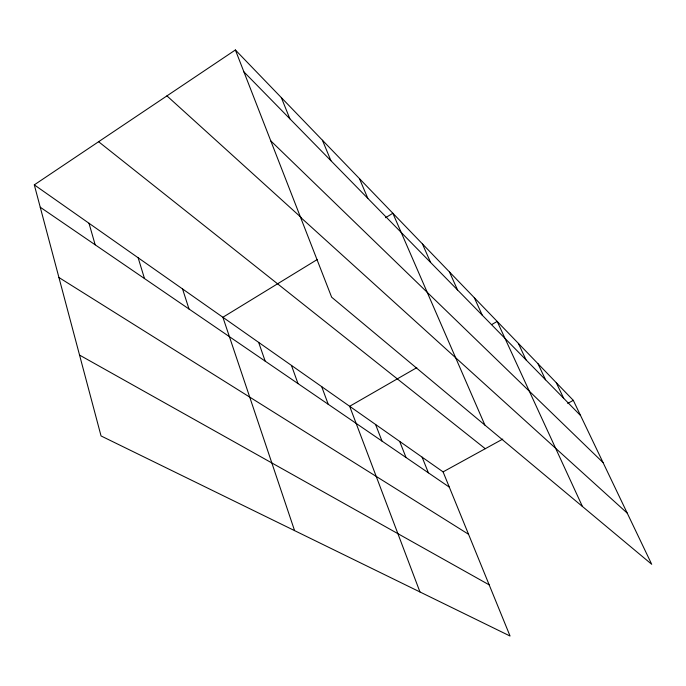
<?xml version="1.0" encoding="UTF-8"?>
<svg xmlns="http://www.w3.org/2000/svg" width="686" height="686" viewBox="0 0 686 686"><rect width="100%" height="100%" fill="white"/><g stroke="black" fill="none" stroke-linecap="round" stroke-linejoin="round"><path stroke-width="1.03" d="M34.3 184.86L443.087 471.882L510.058 636.033L101.048 435.944L34.3 184.86L235.384 49.967L573.299 400.341L651.7 564.286L331.647 297.201L235.384 49.967M317.284 259.505L222.89 317.266L294.577 530.621M385.558 217.719L392.855 213.252L484.899 425.088M416.805 367.653L349.663 406.284L419.961 591.958M491.656 324.598L497.187 321.425L582.44 506.491M443.087 471.882L502.787 439.083M567.716 403.411L573.299 400.341M79.55 355.091L489.178 584.858M58.927 277.504L468.547 534.283M40.242 207.215L449.321 487.146M98.604 141.719L485.268 448.713M166.938 95.886L301.043 217.385M300.519 217.265L627.227 513.111M270.773 140.853L603.071 462.587M243.907 71.867L580.579 415.562M556.269 382.685L563.686 398.317M538.004 363.743L545.559 379.812M518.359 343.377L526.059 359.901M474.283 297.681L482.258 315.183M449.441 271.922L457.545 289.964M422.405 243.882L430.628 262.481M359.413 178.566L367.842 198.391M322.429 140.227L330.935 160.713M281.329 97.609L289.869 118.789M422.113 457.15L428.416 472.843M399.664 441.39L406.026 457.519M375.576 424.471L381.999 441.081M321.708 386.655L328.217 404.277M291.464 365.424L297.998 383.603M258.639 342.374L265.182 361.136M182.553 288.952L189.01 309.017M138.143 257.765L144.489 278.55M88.991 223.25L95.174 244.808"/></g></svg>
